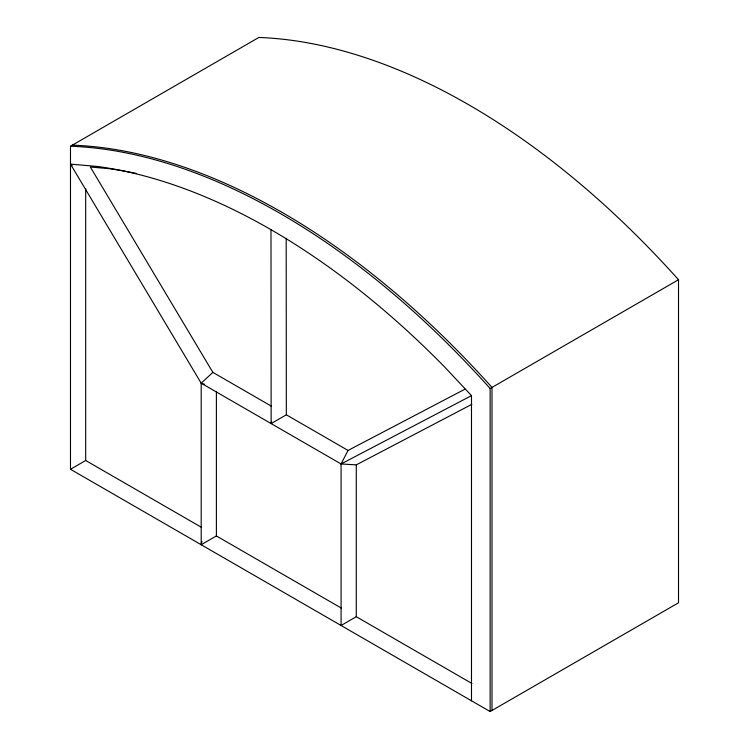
<?xml version="1.0" encoding="UTF-8"?>
<svg xmlns="http://www.w3.org/2000/svg" width="749" height="749" viewBox="0 0 749 749"><rect width="100%" height="100%" fill="white"/><g stroke="black" fill="none" stroke-linecap="round" stroke-linejoin="round"><path stroke-width="1.12" d="M341.497 608.179L216.395 535.947L201.191 544.729L201.93 541.396M465.101 389.096L348.051 450.43L286.333 414.806L271.138 423.588L271.625 421.359M471.917 683.472L356.281 616.717L341.076 625.49L341.076 463.968L348.051 450.43M201.191 544.729L201.191 383.198L212.866 372.384L271.541 406.258M70.481 146.214L258.864 37.45A700.643 404.516 60 0 1 678.519 279.733L678.519 602.786L490.136 711.55L70.481 469.267L70.481 146.214A700.643 404.516 60 0 1 490.136 388.497L678.519 279.733M70.481 469.267L85.686 460.485L201.612 527.418M341.076 463.968L471.486 395.631L444.241 366.57A687.442 396.895 60 0 0 97.726 166.503L70.481 164.106L201.191 383.198L341.076 463.968L356.281 464.876L471.842 404.329M201.191 383.198L204.449 384.228M70.481 164.106L72.176 165.651M212.866 372.384L90.348 167.027L109.148 168.675A679.128 392.092 60 0 1 136.505 173.506M286.193 238.229L286.333 414.806M270.988 229.671L271.138 423.588M491.999 710.473L491.999 387.42A700.643 404.516 60 0 0 72.344 145.137M490.136 388.497L490.136 711.55M471.486 395.631L471.486 700.783M356.281 464.876L356.281 616.717M216.395 391.493L216.395 535.947M85.686 188.458L85.686 460.485"/></g></svg>
